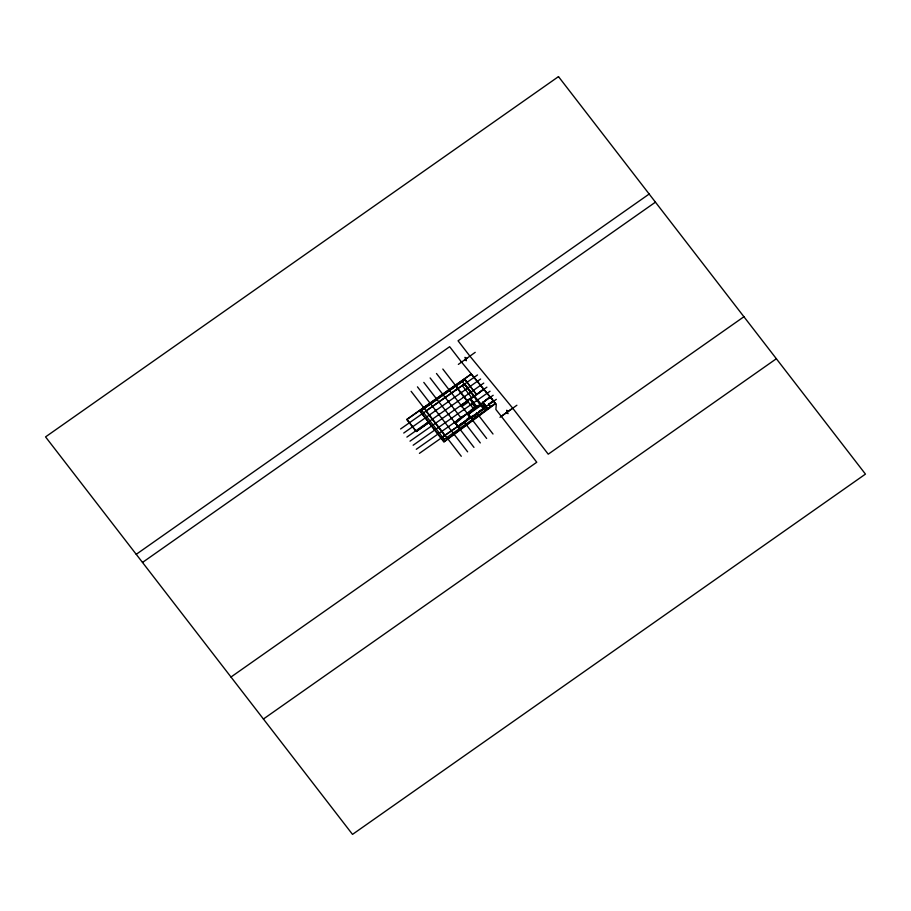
<?xml version="1.0" encoding="UTF-8"?>
<svg xmlns="http://www.w3.org/2000/svg" width="911" height="911" viewBox="0 0 911 911"><rect width="100%" height="100%" fill="white"/><g stroke="black" fill="none" stroke-linecap="round" stroke-linejoin="round"><path stroke-width="1.37" d="M432.44 406.864L433.032 406.443M429.571 414.619L428.979 415.04L429.833 414.96M438.783 402.411L439.375 401.99M435.583 410.929L435.913 410.166M432.714 418.684L432.121 419.106L432.976 419.026M445.126 397.948L445.718 397.538M441.926 406.465L442.256 405.714M438.715 414.995L439.056 414.232M435.845 422.75L435.253 423.171L436.107 423.091M451.469 393.495L452.061 393.085M448.269 402.013L448.599 401.261M445.058 410.531L445.399 409.779M441.858 419.049L442.188 418.297M438.988 426.815L438.396 427.236L439.25 427.157M454.612 397.56L454.942 396.809M451.4 406.078L451.742 405.327M448.201 414.596L448.531 413.845M445.001 423.114L445.331 422.362M442.131 430.88L441.528 431.302L442.393 431.222M464.154 384.59L464.485 383.827L483.582 408.561M461.285 392.356L460.055 393.21L461.547 392.687M457.743 401.626L458.074 400.874M454.543 410.144L454.874 409.392M451.344 418.661L451.674 417.91M448.132 427.179L448.463 426.428M445.263 434.946L444.932 435.697L425.836 410.975L464.485 383.827M467.286 388.655L467.89 388.234L467.036 388.314M464.416 396.41L463.187 397.276L464.678 396.752M467.821 400.817L460.624 405.349L461.478 405.27L460.886 405.691L461.626 406.739L467.969 402.275L457.481 388.667M457.675 414.209L458.017 413.457M454.805 421.975L454.213 422.385L454.805 421.975L458.506 427.168L470.896 417.466M451.605 430.493L451.013 430.903M470.429 392.721L471.021 392.299L470.167 392.379M464.018 409.756L464.359 408.993M473.572 396.786L474.164 396.365L473.31 396.444M470.361 405.304L470.702 404.541M458.506 427.168L455.637 423.444L467.491 413.059L472.262 419.094M476.704 400.84L477.296 400.43L476.442 400.51M473.504 409.358L473.834 408.606L473.208 409.05M468.254 414.403L480.439 404.495L480.94 405.497L468.254 414.403L467.753 413.4L467.127 413.845M470.44 416.726L471.135 418.138L476.202 414.004M495.22 403.311L444.01 441.676L419.698 410.565M501.323 416.373L495.891 409.495L496.267 404.325L495.63 403.55L443.953 441.972L419.39 410.542M458.347 364.4L475.223 352.329M500.002 417.318L506.414 412.74L508.031 413.628L506.63 410.303L508.44 411.282L516.879 405.247M426.291 423.752L428.591 422.123M428.717 422.476L416.259 431.302L428.887 422.317M428.842 422.624L416.202 431.586L406.716 419.447L471.363 374.034M136.229 554.321L649.167 194.032M142.503 562.44L449.658 346.704L461.558 362.111M655.442 202.162L458.051 340.805L469.905 356.133M447.506 391.559L449.772 389.976M452.186 388.473L464.963 379.375L420.233 411.26L465.077 379.602M400.601 428.967L477.478 374.968M426.69 410.895L425.836 410.975M456.126 385.581L458.404 388.621L457.174 389.487L456.707 388.883L457.777 388.132L458.244 388.735M403.732 433.032L480.621 379.033M406.875 437.098L483.752 383.098M466.831 400.738L469.848 398.619L476.123 406.75L472.798 408.937M460.624 405.349L461.217 404.928M483.741 389.35L476.555 394.714L483.798 388.951M410.018 441.163L486.895 387.164M473.447 402.355L471.294 403.858L471.818 404.541L473.971 403.026M473.071 402.867L472.274 403.186L475.314 407.058M413.15 445.228L490.038 391.229M476.499 406.215L471.579 409.665L472.103 410.349L471.796 409.711M492.555 399.61L490.175 396.718L490.243 397.344M457.185 420.29L463.175 416.02M476.692 406.602L466.865 413.503L470.304 417.887L470.634 417.124L464.542 421.406M479.585 404.575L480.439 404.495M484.732 400.908L489.048 397.868M416.293 449.294L493.17 395.283M454.475 422.727L480.997 404.097L483.616 407.49L483.058 407.877M466.512 419.493L470.93 416.395M487.408 408.686C477.125 391.115 485.996 415.484 490.414 406.591L488.558 404.336L493.318 400.988L471.203 374.102L407.012 419.481L416.259 431.302M457.356 426.45L457.948 426.041M460.146 424.492L462.344 422.943M482.728 408.629L483.32 408.219L483.809 409.221L471.135 418.138M488.66 404.552L493.352 400.578M419.424 453.348L462.389 423.194M463.027 422.727L473.356 415.473M478.639 411.783L482.113 409.346M483.684 408.219L496.313 399.348M475.929 413.924L442.359 436.973M476.647 413.423L477.239 413.013M478.981 411.783L482.443 409.358M442.905 440.264L490.517 406.807L488.558 404.336M743.923 316.743L548.24 454.19L512.734 408.208L501.255 416.27L536.761 462.253L230.984 677.021M263.416 719.018L776.354 358.74M454.874 390.318L458.404 388.621M475.383 417.17L478.503 415.245M454.35 397.219L455.204 397.139M448.007 401.683L448.861 401.603M457.481 401.284L458.335 401.204M441.664 406.135L442.518 406.055M451.139 405.737L451.993 405.668M470.099 404.962L470.964 404.883M435.321 410.588L436.175 410.508M444.796 410.201L445.661 410.121M454.282 409.802L455.136 409.722M463.756 409.415L464.621 409.335M438.453 414.653L439.318 414.573M447.939 414.266L448.793 414.186M457.424 413.867L458.279 413.788M441.596 418.718L442.45 418.639M451.082 418.32L451.936 418.24M444.739 422.784L445.593 422.704M454.213 422.385L455.067 422.305M447.87 426.838L448.724 426.769M466.785 358.365L464.974 357.385L466.375 360.71L464.758 359.811M461.649 380.866L486.383 410.428M469.541 355.689L512.734 408.208M461.285 361.781L495.641 403.55M495.333 403.527L493.17 400.715M487.601 408.572L482.876 402.446L490.175 396.718M476.555 394.714L464.394 378.885L476.487 394.304M464.428 384.112L483.809 409.221M477.022 406.887L470.383 398.414L466.591 401.683M470.144 398.574L476.419 406.705M469.609 398.79L475.849 406.853M472.035 403.357L475.109 407.285M442.826 369.046L473.959 409.369M476.555 412.729L492.999 434.012M436.483 373.499L486.656 438.464M430.14 377.951L461.285 418.274M463.87 421.634L480.313 442.917M423.797 382.404L473.971 447.369M417.454 386.856L467.628 451.833M411.112 391.32L461.285 456.286M475.588 406.955L472.57 403.14M470.543 398.642L471.704 397.743L462.184 385.444M454.874 421.907L455.637 423.444M443.93 439L421.429 409.882M461.148 417.511L460.818 418.274L461.148 417.511M558.489 76.615L45.55 436.893L352.511 834.385L865.45 474.107L558.489 76.615M462.389 385.558L462.036 386.218L462.389 385.558M465.521 389.623L465.168 390.284L465.521 389.623M468.664 393.689L468.311 394.349L468.664 393.689M471.807 397.754L471.454 398.414L471.807 397.754M470.93 411.168L470.452 410.394L470.93 411.168"/></g></svg>
